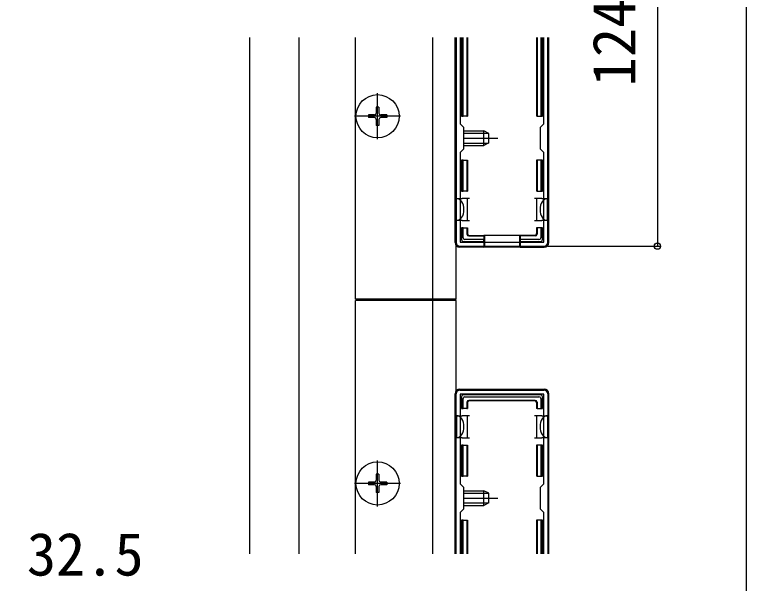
# Model space of a CAD drawing. Units: millimetres, scale not verified. Extents: x -700 to 700, y -1043 to 1037.
# Drawn here: x 500 to 700, y 346.9 to 502.3 of the extents above; entities that cross this region are included whole.
import ezdxf
from ezdxf.enums import TextEntityAlignment as Align

# ---------------------------------------------------------------- set-up
doc = ezdxf.new("R2010")
doc.units = ezdxf.units.MM
doc.header["$LTSCALE"] = 6
for name, color, linetype in [('0-2_YKK_11', 7, 'Continuous'), ('0-4_YKK_12', 2, 'Continuous'), ('0-5_YKK_13', 4, 'Continuous'), ('0-6_YKK_D', 6, 'Continuous'), ('0-7_YKK_ZWAK', 7, 'Continuous')]:
    doc.layers.add(name, color=color, linetype=linetype)
doc.styles.add('ＭＳ ゴシック', font='')
doc.styles.get('ＭＳ ゴシック').set_extended_font_data('MS Gothic')

msp = doc.modelspace()

# ---------------------------------------------------------------- linework, layer by layer
at = {"layer": '0-2_YKK_11'}
for p, q in [((620.7, 496.05), (620.7, 440.05)), ((645.7, 440.05), (645.7, 496.05)), ((621.7, 439.05), (644.7, 439.05)), ((620.7, 354.95), (620.7, 398.7)), ((621.7, 399.7), (644.7, 399.7)), ((645.7, 398.7), (645.7, 354.95))]:
    msp.add_line(p, q, dxfattribs=at)
for points in [[(621.8, 496.05), (621.8, 472.45), (622.7, 471.55), (622.7, 465.55), (621.8, 464.65), (621.8, 440.15), (644.6, 440.15), (644.6, 464.65), (643.7, 465.55), (643.7, 471.55), (644.6, 472.45), (644.6, 496.05)], [(644.6, 354.95), (644.6, 366.3), (643.7, 367.2), (643.7, 373.2), (644.6, 374.1), (644.6, 398.6), (621.8, 398.6), (621.8, 374.1), (622.7, 373.2), (622.7, 367.2), (621.8, 366.3), (621.8, 354.95)]]:
    msp.add_lwpolyline(points, dxfattribs=at)
for centre, start, end in [((621.7, 440.05), 180, 270), ((644.7, 440.05), 270, 0), ((621.7, 398.7), 90, 180), ((644.7, 398.7), 0, 90)]:
    msp.add_arc(centre, 1, start, end, dxfattribs=at)
at = {"layer": '0-4_YKK_12'}
for p, q in [((564.2, 496.05), (564.2, 354.95)), ((577.7, 496.05), (577.7, 354.95)), ((593.2, 424.55), (593.2, 496.05)), ((614.2, 496.05), (614.2, 354.95)), ((620.7, 424.55), (620.7, 496.05)), ((620.7, 424.55), (593.2, 424.55)), ((620.7, 424.2), (593.2, 424.2)), ((593.2, 354.95), (593.2, 424.2)), ((620.7, 354.95), (620.7, 424.2))]:
    msp.add_line(p, q, dxfattribs=at)
at = {"layer": '0-5_YKK_13'}
for p, q in [((620.4, 440.048), (620.4, 496.05)), ((622.1, 496.05), (622.1, 474.55)), ((622.6, 474.55), (622.6, 496.05)), ((623.6, 496.05), (623.6, 474.55)), ((623.748, 496.05), (623.748, 474.55)), ((642.652, 496.05), (642.652, 474.55)), ((642.8, 496.05), (642.8, 474.55)), ((643.8, 496.05), (643.8, 474.55)), ((644.3, 474.55), (644.3, 496.05)), ((646, 440.048), (646, 496.05)), ((599.2, 468.25), (599.2, 480.85)), ((599.55, 477.05), (598.85, 477.05)), ((598.85, 477.05), (598.85, 475.4)), ((599.55, 477.05), (599.55, 475.4)), ((605.5, 474.55), (592.9, 474.55)), ((596.7, 474.9), (596.7, 474.2)), ((598.35, 474.9), (596.7, 474.9)), ((598.35, 474.2), (596.7, 474.2)), ((601.7, 474.9), (600.05, 474.9)), ((601.7, 474.2), (600.05, 474.2)), ((601.7, 474.9), (601.7, 474.2)), ((622.1, 474.55), (622.6, 474.55)), ((623.6, 474.55), (622.6, 474.55)), ((623.6, 474.55), (623.748, 474.55)), ((642.8, 474.55), (642.652, 474.55)), ((642.8, 474.55), (643.8, 474.55)), ((643.8, 474.55), (644.3, 474.55)), ((598.85, 473.7), (598.85, 472.05)), ((599.55, 472.05), (598.85, 472.05)), ((599.55, 473.7), (599.55, 472.05)), ((622.7, 470.55), (628.2, 470.55)), ((629.6, 469.85), (628.2, 470.55)), ((622.7, 469.896), (629.509, 469.896)), ((622.7, 468.55), (632.1, 468.55)), ((629.6, 467.25), (629.6, 469.85)), ((622.7, 467.204), (629.509, 467.204)), ((629.6, 467.25), (628.2, 466.55)), ((622.1, 462.55), (622.1, 454.05)), ((622.6, 462.55), (622.1, 462.55)), ((623.6, 462.55), (623.6, 454.05)), ((623.6, 462.55), (623.748, 462.55)), ((623.748, 462.55), (623.748, 454.05)), ((642.652, 462.55), (642.652, 454.05)), ((642.8, 462.55), (642.652, 462.55)), ((643.8, 462.55), (642.8, 462.55)), ((643.8, 462.55), (643.8, 454.05)), ((644.3, 462.55), (643.8, 462.55)), ((644.3, 454.05), (644.3, 462.55)), ((622.1, 454.05), (622.6, 454.05)), ((623.6, 454.05), (622.6, 454.05)), ((623.6, 454.05), (623.748, 454.05)), ((642.8, 454.05), (642.652, 454.05)), ((643.8, 454.05), (644.3, 454.05)), ((620.8, 452.05), (622.3, 452.05)), ((620.8, 446.05), (620.8, 452.05)), ((624.3, 452.05), (623.8, 452.05)), ((642.6, 452.05), (642.1, 452.05)), ((644.1, 452.05), (645.6, 452.05)), ((645.6, 446.05), (645.6, 452.05)), ((622.3, 446.05), (620.8, 446.05)), ((623.8, 446.05), (624.3, 446.05)), ((642.1, 446.05), (642.6, 446.05)), ((645.6, 446.05), (644.1, 446.05)), ((622.6, 441.343), (622.6, 444.05)), ((622.6, 444.05), (623.6, 444.05)), ((623.6, 444.05), (623.6, 442.35)), ((623.6, 444.05), (623.748, 444.05)), ((623.748, 444.05), (623.748, 442.498)), ((642.652, 444.05), (642.652, 442.498)), ((642.8, 444.05), (642.652, 444.05)), ((642.8, 444.05), (642.8, 442.35)), ((643.8, 444.05), (642.8, 444.05)), ((643.8, 444.05), (643.8, 441.343)), ((644.3, 444.05), (643.8, 444.05)), ((644.3, 440.85), (644.3, 444.05)), ((622.6, 440.35), (628.2, 440.35)), ((628.2, 440.85), (623.093, 440.85)), ((624.1, 441.85), (628.2, 441.85)), ((624.248, 441.998), (628.2, 441.998)), ((628.2, 441.85), (628.2, 441.998)), ((638.2, 441.998), (628.2, 441.998)), ((628.2, 441.85), (628.2, 440.85)), ((628.2, 440.35), (628.2, 440.85)), ((628.2, 440.35), (628.2, 438.75)), ((638, 441.998), (638, 438.842)), ((642.152, 441.998), (638.2, 441.998)), ((638.2, 441.85), (638.2, 441.998)), ((642.3, 441.85), (638.2, 441.85)), ((638.2, 441.85), (638.2, 440.85)), ((643.307, 440.85), (638.2, 440.85)), ((638.2, 440.85), (638.2, 440.35)), ((638.2, 440.35), (643.8, 440.35)), ((638.2, 440.35), (638.2, 438.75)), ((628.2, 438.75), (621.698, 438.75)), ((628.2, 438.75), (628.4, 438.842)), ((638.2, 438.75), (638, 438.842)), ((638.2, 438.75), (644.702, 438.75)), ((620.4, 354.95), (620.4, 398.702)), ((621.698, 400), (644.702, 400)), ((643.8, 398.4), (622.6, 398.4)), ((646, 354.95), (646, 398.702)), ((622.1, 397.9), (622.1, 394.7)), ((622.6, 394.7), (622.6, 397.407)), ((623.093, 397.9), (643.307, 397.9)), ((623.6, 396.4), (623.6, 394.7)), ((623.748, 396.252), (623.748, 394.7)), ((642.3, 396.9), (624.1, 396.9)), ((642.152, 396.752), (624.248, 396.752)), ((642.652, 396.252), (642.652, 394.7)), ((643.8, 397.407), (643.8, 394.7)), ((622.1, 394.7), (622.6, 394.7)), ((623.6, 394.7), (622.6, 394.7)), ((623.6, 394.7), (623.748, 394.7)), ((642.8, 394.7), (642.652, 394.7)), ((620.8, 392.7), (622.3, 392.7)), ((620.8, 392.7), (620.8, 386.7)), ((624.3, 392.7), (623.8, 392.7)), ((642.6, 392.7), (642.1, 392.7)), ((644.1, 392.7), (645.6, 392.7)), ((645.6, 392.7), (645.6, 386.7)), ((622.3, 386.7), (620.8, 386.7)), ((623.8, 386.7), (624.3, 386.7)), ((642.1, 386.7), (642.6, 386.7)), ((645.6, 386.7), (644.1, 386.7)), ((622.6, 384.7), (623.6, 384.7)), ((623.6, 384.7), (623.748, 384.7)), ((623.748, 384.7), (623.748, 376.2)), ((642.8, 384.7), (642.8, 376.2)), ((643.8, 384.7), (642.8, 384.7)), ((643.8, 384.7), (643.8, 376.2)), ((599.2, 367.9), (599.2, 380.5)), ((599.55, 376.7), (598.85, 376.7)), ((598.85, 376.7), (598.85, 375.05)), ((599.55, 376.7), (599.55, 375.05)), ((623.6, 376.2), (622.6, 376.2)), ((642.8, 376.2), (642.652, 376.2)), ((642.8, 376.2), (643.8, 376.2)), ((643.8, 376.2), (644.3, 376.2)), ((605.5, 374.2), (592.9, 374.2)), ((596.7, 374.55), (596.7, 373.85)), ((598.35, 374.55), (596.7, 374.55)), ((601.7, 374.55), (600.05, 374.55)), ((601.7, 374.55), (601.7, 373.85)), ((598.35, 373.85), (596.7, 373.85)), ((598.85, 373.35), (598.85, 371.7)), ((599.55, 373.35), (599.55, 371.7)), ((601.7, 373.85), (600.05, 373.85)), ((622.7, 372.2), (628.2, 372.2)), ((629.6, 371.5), (628.2, 372.2)), ((599.55, 371.7), (598.85, 371.7)), ((622.7, 371.546), (629.509, 371.546)), ((622.7, 370.2), (632.1, 370.2)), ((629.6, 368.9), (629.6, 371.5)), ((622.7, 368.854), (629.509, 368.854)), ((629.6, 368.9), (628.2, 368.2)), ((622.1, 364.2), (622.1, 354.95)), ((622.6, 364.2), (622.1, 364.2)), ((622.6, 364.2), (623.6, 364.2)), ((622.6, 354.95), (622.6, 364.2)), ((623.6, 364.2), (623.6, 354.95)), ((623.6, 364.2), (623.748, 364.2)), ((623.748, 364.2), (623.748, 354.95)), ((642.8, 364.2), (642.8, 354.95)), ((643.8, 364.2), (642.8, 364.2)), ((643.8, 364.2), (643.8, 354.95)), ((644.3, 364.2), (643.8, 364.2)), ((644.3, 354.95), (644.3, 364.2))]:
    msp.add_line(p, q, dxfattribs=at)
for points in [[(622.7, 466.55), (628.2, 466.55), (628.2, 470.55)], [(622.6, 454.05), (622.6, 462.55), (623.6, 462.55)], [(642.8, 462.55), (642.8, 454.05), (643.8, 454.05)], [(623.8, 449.05), (623.8, 452.05), (622.3, 452.05)], [(644.1, 452.05), (642.6, 452.05), (642.6, 449.05)], [(622.3, 446.05), (623.8, 446.05), (623.8, 449.05)], [(642.6, 449.05), (642.6, 446.05), (644.1, 446.05)], [(622.6, 444.05), (622.1, 444.05), (622.1, 440.85)], [(628.4, 441.998), (628.4, 438.842), (638, 438.842)], [(642.8, 396.4), (642.8, 394.7), (643.8, 394.7)], [(643.8, 394.7), (644.3, 394.7), (644.3, 397.9)], [(623.8, 389.7), (623.8, 392.7), (622.3, 392.7)], [(644.1, 392.7), (642.6, 392.7), (642.6, 389.7)], [(622.3, 386.7), (623.8, 386.7), (623.8, 389.7)], [(642.6, 389.7), (642.6, 386.7), (644.1, 386.7)], [(623.6, 384.7), (623.6, 376.2), (623.748, 376.2)], [(642.8, 384.7), (642.652, 384.7), (642.652, 376.2)], [(644.3, 376.2), (644.3, 384.7), (643.8, 384.7)], [(622.7, 368.2), (628.2, 368.2), (628.2, 372.2)], [(642.8, 364.2), (642.652, 364.2), (642.652, 354.95)]]:
    msp.add_lwpolyline(points, dxfattribs=at)
msp.add_lwpolyline([(622.6, 376.2), (622.6, 384.7), (622.1, 384.7), (622.1, 376.2)], close=True, dxfattribs=at)
for centre in [(599.2, 474.55), (599.2, 374.2)]:
    msp.add_circle(centre, 5.9, dxfattribs=at)
for centre, radius, start, end in [((598.35, 475.4), 0.5, 270, 0), ((598.35, 473.7), 0.5, 0, 90), ((600.05, 475.4), 0.5, 180, 270), ((600.05, 473.7), 0.5, 90, 180), ((622.1, 475.55), 0.3, 90, 270), ((644.3, 475.55), 0.3, 270, 90), ((622.1, 455.05), 0.3, 90, 270), ((644.3, 455.05), 0.3, 270, 90), ((622.1, 443.05), 0.3, 90, 270), ((644.3, 443.05), 0.3, 270, 90), ((622.6, 440.85), 0.5, 180, 180.77436), ((622.6, 440.85), 0.5, 180.77436, 269.22564), ((622.6, 440.85), 0.5, 269.22564, 270), ((643.8, 440.85), 0.5, 270, 270.77436), ((643.8, 440.85), 0.5, 270.77436, 359.22564), ((643.8, 440.85), 0.5, 359.22564, 0), ((622.6, 397.9), 0.5, 90.77436, 179.22564), ((622.6, 397.9), 0.5, 90, 90.77436), ((643.8, 397.9), 0.5, 89.22564, 90), ((643.8, 397.9), 0.5, 0.77436, 89.22564), ((622.6, 397.9), 0.5, 179.22564, 180), ((643.8, 397.9), 0.5, 0, 0.77436), ((622.1, 395.7), 0.3, 90, 270), ((644.3, 395.7), 0.3, 270, 90), ((622.1, 383.7), 0.3, 90, 270), ((644.3, 383.7), 0.3, 270, 90), ((598.35, 375.05), 0.5, 270, 0), ((600.05, 375.05), 0.5, 180, 270), ((598.35, 373.35), 0.5, 0, 90), ((600.05, 373.35), 0.5, 90, 180), ((622.1, 363.2), 0.3, 90, 270), ((644.3, 363.2), 0.3, 270, 90)]:
    msp.add_arc(centre, radius, start, end, dxfattribs=at)
for centre, major_axis, ratio, start_param, end_param in [((620.8, 449.05), (0, 3), 0.666667, 4.712389, 6.2831853), ((645.6, 449.05), (0, 3), 0.666667, 0, 1.5707963), ((620.8, 449.05), (0, 3), 0.666667, 3.1415927, 4.712389), ((645.6, 449.05), (0, 3), 0.666667, 1.5707963, 3.1415927), ((624.1, 442.35), (-0.354, -0.354), 0.999924, 5.4978252, 7.0685454), ((624.248, 442.498), (-0.354, -0.354), 0.999924, 5.4978252, 7.0685454), ((642.152, 442.498), (0.354, -0.354), 0.999924, 5.4978252, 7.0685454), ((642.3, 442.35), (0.354, -0.354), 0.999924, 5.4978252, 7.0685454), ((621.702, 440.052), (-0.923, -0.923), 0.99628, 5.4996506, 7.06672), ((623.107, 441.357), (-0.363, -0.363), 0.973329, 5.5113023, 7.0550683), ((643.293, 441.357), (-0.363, 0.363), 0.973329, 2.3697096, 3.9134757), ((644.698, 440.052), (0.923, -0.923), 0.99628, 5.4996506, 7.06672), ((621.702, 398.698), (-0.923, 0.923), 0.99628, 5.4996506, 7.06672), ((644.698, 398.698), (0.923, 0.923), 0.99628, 5.4996506, 7.06672), ((623.107, 397.393), (-0.363, 0.363), 0.973329, 5.5113023, 7.0550683), ((624.1, 396.4), (-0.354, 0.354), 0.999924, 5.4978252, 7.0685454), ((624.248, 396.252), (-0.354, 0.354), 0.999924, 5.4978252, 7.0685454), ((642.152, 396.252), (0.354, 0.354), 0.999924, 5.4978252, 7.0685454), ((642.3, 396.4), (0.354, 0.354), 0.999924, 5.4978252, 7.0685454), ((643.293, 397.393), (-0.363, -0.363), 0.973329, 2.3697096, 3.9134757), ((620.8, 389.7), (0, 3), 0.666667, 4.712389, 6.2831853), ((645.6, 389.7), (0, 3), 0.666667, 0, 1.5707963), ((620.8, 389.7), (0, 3), 0.666667, 3.1415927, 4.712389), ((645.6, 389.7), (0, 3), 0.666667, 1.5707963, 3.1415927)]:
    msp.add_ellipse(centre, major_axis=major_axis, ratio=ratio, start_param=start_param, end_param=end_param, dxfattribs=at)
at = {"layer": '0-6_YKK_D'}
for p, q in [((675.7, 563.05), (675.7, 439.05)), ((645.7, 439.05), (676.7, 439.05))]:
    msp.add_line(p, q, dxfattribs=at)
msp.add_circle((675.7, 439.05), 0.85, dxfattribs=at)
at = {"layer": '0-7_YKK_ZWAK'}
msp.add_lwpolyline([(-700, -1043.2), (700, -1043.2), (700, 996.8)], dxfattribs=at)

# ---------------------------------------------------------------- texts
at = {"layer": '0-6_YKK_D', "style": 'ＭＳ ゴシック'}
msp.add_text('124', height=11.73, rotation=90, dxfattribs=at).set_placement((673.2, 482.732), align=Align.BOTTOM_LEFT)
msp.add_text('32.5', height=11.73, dxfattribs=at).set_placement((503.345, 345.5), align=Align.BOTTOM_LEFT)

doc.saveas('drawing.dxf')
